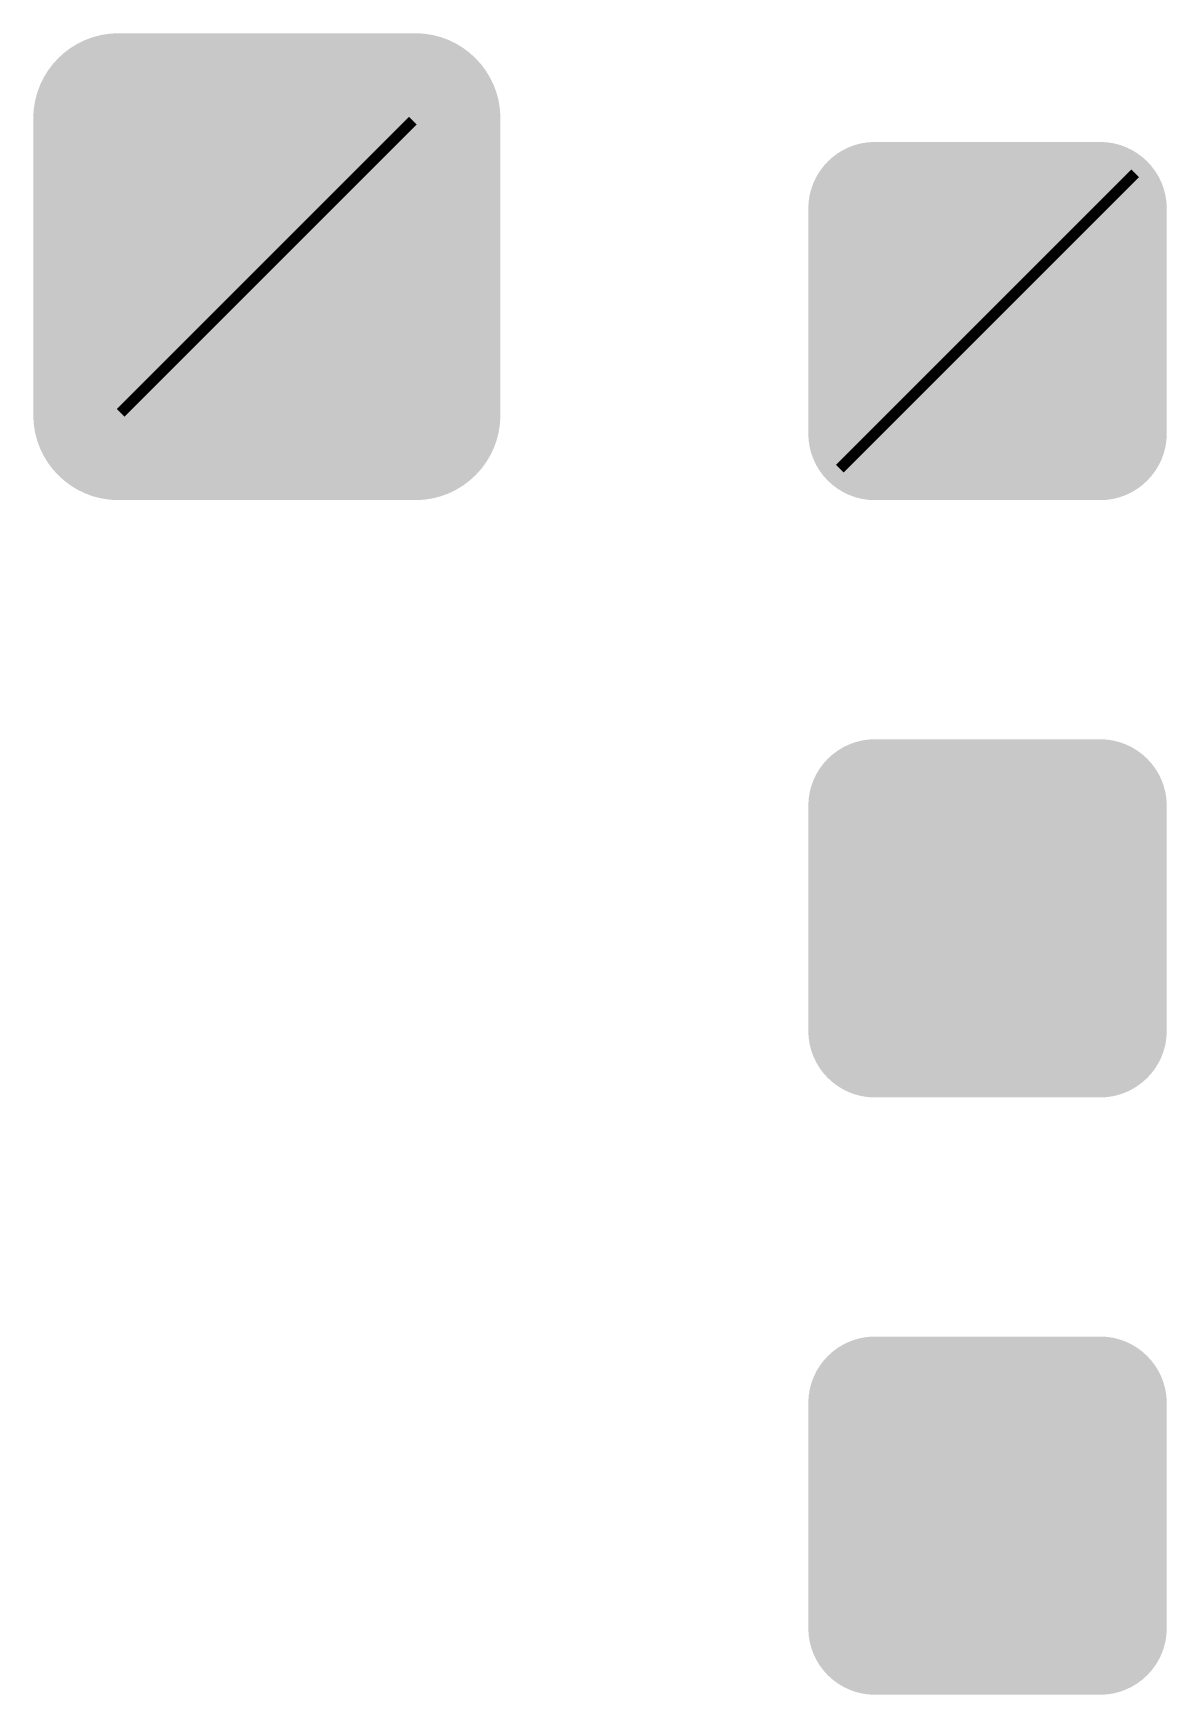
# Model space of a CAD drawing. Header units: millimetres. Extents: x 5277 to 6029, y 2052 to 2709.
# Drawn here: x 5658.73 to 5679.6, y 2645.63 to 2676.23 of the extents above; entities that cross this region are included whole.
import ezdxf

# ---------------------------------------------------------------- set-up
doc = ezdxf.new("R2010")
doc.units = ezdxf.units.MM
doc.layers.add('ServiceFacility', color=7, linetype='CONTINUOUS', true_color=0x000000)
doc.layers.add('WasteFacility', color=7, linetype='CONTINUOUS', true_color=0x000000)

# ---------------------------------------------------------------- blocks, each defined once
blk = doc.blocks.new('602020301_ликв_фз')
at = {"layer": 'ServiceFacility', "linetype": 'Continuous'}
h = blk.add_hatch(color=256, dxfattribs=at)
edge = h.paths.add_edge_path()
edge.add_spline(control_points=[(-0.266, -0.339), (-0.266, 0.523), (0.438, 1.227), (1.3, 1.227)], knot_values=[-1, -1, -1, -1, 0, 0, 0, 0], degree=3, periodic=0)
edge.add_line((1.3, 1.227), (6.769, 1.227))
edge.add_spline(control_points=[(6.769, 1.227), (7.632, 1.227), (8.333, 0.523), (8.333, -0.339)], knot_values=[-1, -1, -1, -1, 0, 0, 0, 0], degree=3, periodic=0)
edge.add_line((8.333, -0.339), (8.333, -5.806))
edge.add_spline(control_points=[(8.333, -5.806), (8.333, -6.669), (7.632, -7.372), (6.769, -7.372)], knot_values=[-1, -1, -1, -1, 0, 0, 0, 0], degree=3, periodic=0)
edge.add_line((6.769, -7.372), (1.3, -7.372))
edge.add_spline(control_points=[(1.3, -7.372), (0.438, -7.372), (-0.266, -6.669), (-0.266, -5.806)], knot_values=[-1, -1, -1, -1, 0, 0, 0, 0], degree=3, periodic=0)
edge.add_line((-0.266, -5.806), (-0.266, -0.339))
edge = h.paths.add_edge_path(flags=16)
edge.add_spline(control_points=[(0.047, -5.806), (0.047, -6.5), (0.606, -7.059), (1.3, -7.059)], knot_values=[-1, -1, -1, -1, 0, 0, 0, 0], degree=3, periodic=0)
edge.add_line((1.3, -7.059), (6.769, -7.059))
edge.add_spline(control_points=[(6.769, -7.059), (7.463, -7.059), (8.022, -6.5), (8.022, -5.806)], knot_values=[-1, -1, -1, -1, 0, 0, 0, 0], degree=3, periodic=0)
edge.add_line((8.022, -5.806), (8.022, -0.339))
edge.add_spline(control_points=[(8.022, -0.339), (8.022, 0.355), (7.463, 0.914), (6.769, 0.914)], knot_values=[-1, -1, -1, -1, 0, 0, 0, 0], degree=3, periodic=0)
edge.add_line((6.769, 0.914), (1.3, 0.914))
edge.add_spline(control_points=[(1.3, 0.914), (0.606, 0.914), (0.047, 0.355), (0.047, -0.339)], knot_values=[-1, -1, -1, -1, 0, 0, 0, 0], degree=3, periodic=0)
edge.add_line((0.047, -0.339), (0.047, -5.806))
at = {"layer": 'ServiceFacility', "linetype": 'Continuous', "true_color": 0xffffff}
h = blk.add_hatch(color=7, dxfattribs=at)
edge = h.paths.add_edge_path()
edge.add_spline(control_points=[(0.047, -5.806), (0.047, -6.5), (0.606, -7.059), (1.3, -7.059)], knot_values=[-1, -1, -1, -1, 0, 0, 0, 0], degree=3, periodic=0)
edge.add_line((1.3, -7.059), (6.769, -7.059))
edge.add_spline(control_points=[(6.769, -7.059), (7.463, -7.059), (8.022, -6.5), (8.022, -5.806)], knot_values=[-1, -1, -1, -1, 0, 0, 0, 0], degree=3, periodic=0)
edge.add_line((8.022, -5.806), (8.022, -0.339))
edge.add_spline(control_points=[(8.022, -0.339), (8.022, 0.355), (7.463, 0.914), (6.769, 0.914)], knot_values=[-1, -1, -1, -1, 0, 0, 0, 0], degree=3, periodic=0)
edge.add_line((6.769, 0.914), (1.3, 0.914))
edge.add_spline(control_points=[(1.3, 0.914), (0.606, 0.914), (0.047, 0.355), (0.047, -0.339)], knot_values=[-1, -1, -1, -1, 0, 0, 0, 0], degree=3, periodic=0)
edge.add_line((0.047, -0.339), (0.047, -5.806))
at = {"layer": 'ServiceFacility', "linetype": 'Continuous'}
h = blk.add_hatch(color=256, dxfattribs=at)
edge = h.paths.add_edge_path()
edge.add_line((0.252, -0.679), (0.252, -5.464))
edge.add_spline(control_points=[(0.252, -5.464), (0.252, -6.23), (0.877, -6.854), (1.642, -6.854)], knot_values=[0, 0, 0, 0, 1, 1, 1, 1], degree=3, periodic=0)
edge.add_line((1.642, -6.854), (6.427, -6.854))
edge.add_spline(control_points=[(6.427, -6.854), (7.193, -6.854), (7.815, -6.23), (7.815, -5.464)], knot_values=[0, 0, 0, 0, 1, 1, 1, 1], degree=3, periodic=0)
edge.add_line((7.815, -5.464), (7.815, -0.679))
edge.add_spline(control_points=[(7.815, -0.679), (7.815, 0.086), (7.193, 0.709), (6.427, 0.709)], knot_values=[0, 0, 0, 0, 1, 1, 1, 1], degree=3, periodic=0)
edge.add_line((6.427, 0.709), (1.642, 0.709))
edge.add_spline(control_points=[(1.642, 0.709), (0.877, 0.709), (0.252, 0.086), (0.252, -0.679)], knot_values=[0, 0, 0, 0, 1, 1, 1, 1], degree=3, periodic=0)
edge = h.paths.add_edge_path(flags=16)
edge.add_line((0.565, -0.679), (0.565, -5.464))
edge.add_spline(control_points=[(0.565, -5.464), (0.565, -6.06), (1.046, -6.541), (1.642, -6.541)], knot_values=[-1, -1, -1, -1, 0, 0, 0, 0], degree=3, periodic=0)
edge.add_line((1.642, -6.541), (6.427, -6.541))
edge.add_spline(control_points=[(6.427, -6.541), (7.024, -6.541), (7.502, -6.06), (7.502, -5.464)], knot_values=[-1, -1, -1, -1, 0, 0, 0, 0], degree=3, periodic=0)
edge.add_line((7.502, -5.464), (7.502, -0.679))
edge.add_spline(control_points=[(7.502, -0.679), (7.502, -0.083), (7.024, 0.396), (6.427, 0.396)], knot_values=[-1, -1, -1, -1, 0, 0, 0, 0], degree=3, periodic=0)
edge.add_line((6.427, 0.396), (1.642, 0.396))
edge.add_spline(control_points=[(1.642, 0.396), (1.046, 0.396), (0.565, -0.083), (0.565, -0.679)], knot_values=[-1, -1, -1, -1, 0, 0, 0, 0], degree=3, periodic=0)
h = blk.add_hatch(color=256, dxfattribs=at)
edge = h.paths.add_edge_path()
edge.add_line((0.77, -1.021), (0.77, -5.124))
edge.add_spline(control_points=[(0.77, -5.124), (0.77, -5.792), (1.314, -6.336), (1.982, -6.336)], knot_values=[0, 0, 0, 0, 1, 1, 1, 1], degree=3, periodic=0)
edge.add_line((1.982, -6.336), (6.085, -6.336))
edge.add_spline(control_points=[(6.085, -6.336), (6.753, -6.336), (7.297, -5.792), (7.297, -5.124)], knot_values=[0, 0, 0, 0, 1, 1, 1, 1], degree=3, periodic=0)
edge.add_line((7.297, -5.124), (7.297, -1.021))
edge.add_spline(control_points=[(7.297, -1.021), (7.297, -0.353), (6.753, 0.191), (6.085, 0.191)], knot_values=[0, 0, 0, 0, 1, 1, 1, 1], degree=3, periodic=0)
edge.add_line((6.085, 0.191), (1.982, 0.191))
edge.add_spline(control_points=[(1.982, 0.191), (1.314, 0.191), (0.77, -0.353), (0.77, -1.021)], knot_values=[0, 0, 0, 0, 1, 1, 1, 1], degree=3, periodic=0)
edge = h.paths.add_edge_path(flags=16)
edge.add_line((1.081, -1.021), (1.081, -5.124))
edge.add_spline(control_points=[(1.081, -5.124), (1.081, -5.624), (1.482, -6.025), (1.982, -6.025)], knot_values=[-1, -1, -1, -1, 0, 0, 0, 0], degree=3, periodic=0)
edge.add_line((1.982, -6.025), (6.085, -6.025))
edge.add_spline(control_points=[(6.085, -6.025), (6.585, -6.025), (6.986, -5.624), (6.986, -5.124)], knot_values=[-1, -1, -1, -1, 0, 0, 0, 0], degree=3, periodic=0)
edge.add_line((6.986, -5.124), (6.986, -1.021))
edge.add_spline(control_points=[(6.986, -1.021), (6.986, -0.521), (6.585, -0.12), (6.085, -0.12)], knot_values=[-1, -1, -1, -1, 0, 0, 0, 0], degree=3, periodic=0)
edge.add_line((6.085, -0.12), (1.982, -0.12))
edge.add_spline(control_points=[(1.982, -0.12), (1.482, -0.12), (1.081, -0.521), (1.081, -1.021)], knot_values=[-1, -1, -1, -1, 0, 0, 0, 0], degree=3, periodic=0)
h = blk.add_hatch(color=256, dxfattribs=at)
h.paths.add_polyline_path([(4.001, -0.619), (6.524, -2.457), (5.562, -5.425), (2.44, -5.425), (1.478, -2.457), (3.935, -0.67)])
h.paths.add_polyline_path([(4.001, -0.911), (1.747, -2.544), (2.608, -5.192), (5.394, -5.192), (6.255, -2.544)], flags=16)
h.paths.add_polyline_path([(4.001, -1.261), (5.875, -2.624), (5.161, -4.827), (2.841, -4.827), (2.127, -2.624), (3.935, -1.312)], flags=0)
h.paths.add_polyline_path([(4.001, -1.545), (2.397, -2.712), (3.009, -4.594), (4.993, -4.594), (5.606, -2.712)], flags=0)
h.paths.add_polyline_path([(4.001, -1.859), (5.314, -2.814), (4.811, -4.353), (3.191, -4.353), (2.688, -2.814), (3.935, -1.91)], flags=0)
h.paths.add_polyline_path([(4.001, -2.143), (2.958, -2.902), (3.359, -4.127), (4.643, -4.127), (5.044, -2.902)], flags=0)
at = {"layer": 'ServiceFacility', "color": 1, "linetype": 'Continuous', "true_color": 0xff0000, "const_width": 0.2}
blk.add_lwpolyline([(1.344, -5.762), (6.723, -0.383)], dxfattribs=at)
blk = doc.blocks.new('602020401_ликв_мз')
at = {"layer": 'WasteFacility', "linetype": 'Continuous'}
h = blk.add_hatch(color=256, dxfattribs=at)
edge = h.paths.add_edge_path()
edge.add_spline(control_points=[(0, 0), (0, 0.675), (0.55, 1.225), (1.225, 1.225)], knot_values=[-1, -1, -1, -1, 0, 0, 0, 0], degree=3, periodic=0)
edge.add_line((1.225, 1.225), (5.372, 1.225))
edge.add_spline(control_points=[(5.372, 1.225), (6.047, 1.225), (6.598, 0.675), (6.598, 0)], knot_values=[-1, -1, -1, -1, 0, 0, 0, 0], degree=3, periodic=0)
edge.add_line((6.598, 0), (6.598, -4.147))
edge.add_spline(control_points=[(6.598, -4.147), (6.598, -4.822), (6.047, -5.372), (5.372, -5.372)], knot_values=[-1, -1, -1, -1, 0, 0, 0, 0], degree=3, periodic=0)
edge.add_line((5.372, -5.372), (1.225, -5.372))
edge.add_spline(control_points=[(1.225, -5.372), (0.55, -5.372), (0, -4.822), (0, -4.147)], knot_values=[-1, -1, -1, -1, 0, 0, 0, 0], degree=3, periodic=0)
edge.add_line((0, -4.147), (0, 0))
edge = h.paths.add_edge_path(flags=16)
edge.add_spline(control_points=[(0.313, -4.147), (0.313, -4.652), (0.72, -5.059), (1.225, -5.059)], knot_values=[-1, -1, -1, -1, 0, 0, 0, 0], degree=3, periodic=0)
edge.add_line((1.225, -5.059), (5.372, -5.059))
edge.add_spline(control_points=[(5.372, -5.059), (5.878, -5.059), (6.285, -4.652), (6.285, -4.147)], knot_values=[-1, -1, -1, -1, 0, 0, 0, 0], degree=3, periodic=0)
edge.add_line((6.285, -4.147), (6.285, 0))
edge.add_spline(control_points=[(6.285, 0), (6.285, 0.505), (5.878, 0.912), (5.372, 0.912)], knot_values=[-1, -1, -1, -1, 0, 0, 0, 0], degree=3, periodic=0)
edge.add_line((5.372, 0.912), (1.225, 0.912))
edge.add_spline(control_points=[(1.225, 0.912), (0.72, 0.912), (0.313, 0.505), (0.313, 0)], knot_values=[-1, -1, -1, -1, 0, 0, 0, 0], degree=3, periodic=0)
edge.add_line((0.313, 0), (0.313, -4.147))
at = {"layer": 'WasteFacility', "linetype": 'Continuous', "true_color": 0xffffff}
h = blk.add_hatch(color=7, dxfattribs=at)
edge = h.paths.add_edge_path()
edge.add_line((0.313, 0), (0.313, -4.147))
edge.add_spline(control_points=[(0.313, -4.147), (0.313, -4.652), (0.72, -5.059), (1.225, -5.059)], knot_values=[-1, -1, -1, -1, 0, 0, 0, 0], degree=3, periodic=0)
edge.add_line((1.225, -5.059), (5.372, -5.059))
edge.add_spline(control_points=[(5.372, -5.059), (5.878, -5.059), (6.285, -4.652), (6.285, -4.147)], knot_values=[-1, -1, -1, -1, 0, 0, 0, 0], degree=3, periodic=0)
edge.add_line((6.285, -4.147), (6.285, 0))
edge.add_spline(control_points=[(6.285, 0), (6.285, 0.505), (5.878, 0.912), (5.372, 0.912)], knot_values=[-1, -1, -1, -1, 0, 0, 0, 0], degree=3, periodic=0)
edge.add_line((5.372, 0.912), (1.225, 0.912))
edge.add_spline(control_points=[(1.225, 0.912), (0.72, 0.912), (0.313, 0.505), (0.313, 0)], knot_values=[-1, -1, -1, -1, 0, 0, 0, 0], degree=3, periodic=0)
at = {"layer": 'WasteFacility', "linetype": 'Continuous'}
h = blk.add_hatch(color=256, dxfattribs=at)
h.paths.add_polyline_path([(2.782, 0.144), (3.818, 0.144), (3.818, -0.018), (5.01, -0.018), (5.01, -0.873), (4.734, -0.873), (4.734, -0.933), (4.734, -4.293), (1.866, -4.293), (1.866, -0.927), (1.866, -0.873), (1.59, -0.873), (1.59, -0.119), (1.59, -0.018), (2.782, -0.018)])
h.paths.add_polyline_path([(2.142, -0.873), (2.142, -0.927), (2.142, -4.017), (4.458, -4.017), (4.458, -0.933), (4.458, -0.873)], flags=16)
h.paths.add_polyline_path([(2.425, -1.021), (2.634, -1.021), (2.634, -3.875), (2.425, -3.875)], flags=0)
h.paths.add_polyline_path([(3.966, -1.021), (4.175, -1.021), (4.175, -3.875), (3.966, -3.875)], flags=0)
h.paths.add_polyline_path([(3.435, -1.021), (3.643, -1.021), (3.643, -3.875), (3.435, -3.875)], flags=0)
h.paths.add_polyline_path([(2.957, -1.021), (3.165, -1.021), (3.165, -3.875), (2.957, -3.875)], flags=0)
h.paths.add_polyline_path([(1.792, -0.213), (1.792, -0.678), (4.808, -0.678), (4.808, -0.213)], flags=16)
at = {"layer": 'WasteFacility', "color": 1, "linetype": 'Continuous', "true_color": 0xff0000, "const_width": 0.2}
blk.add_lwpolyline([(0.58, -4.793), (6.018, 0.646)], dxfattribs=at)
blk = doc.blocks.new('602020402_сущ_мз')
at = {"layer": 'WasteFacility', "linetype": 'Continuous'}
h = blk.add_hatch(color=256, dxfattribs=at)
edge = h.paths.add_edge_path()
edge.add_spline(control_points=[(0, 0), (0, 0.675), (0.55, 1.225), (1.225, 1.225)], knot_values=[-1, -1, -1, -1, 0, 0, 0, 0], degree=3, periodic=0)
edge.add_line((1.225, 1.225), (5.372, 1.225))
edge.add_spline(control_points=[(5.372, 1.225), (6.047, 1.225), (6.598, 0.675), (6.598, 0)], knot_values=[-1, -1, -1, -1, 0, 0, 0, 0], degree=3, periodic=0)
edge.add_line((6.598, 0), (6.598, -4.147))
edge.add_spline(control_points=[(6.598, -4.147), (6.598, -4.822), (6.047, -5.372), (5.372, -5.372)], knot_values=[-1, -1, -1, -1, 0, 0, 0, 0], degree=3, periodic=0)
edge.add_line((5.372, -5.372), (1.225, -5.372))
edge.add_spline(control_points=[(1.225, -5.372), (0.55, -5.372), (0, -4.822), (0, -4.147)], knot_values=[-1, -1, -1, -1, 0, 0, 0, 0], degree=3, periodic=0)
edge.add_line((0, -4.147), (0, 0))
edge = h.paths.add_edge_path(flags=16)
edge.add_spline(control_points=[(0.313, -4.147), (0.313, -4.652), (0.72, -5.059), (1.225, -5.059)], knot_values=[-1, -1, -1, -1, 0, 0, 0, 0], degree=3, periodic=0)
edge.add_line((1.225, -5.059), (5.372, -5.059))
edge.add_spline(control_points=[(5.372, -5.059), (5.878, -5.059), (6.285, -4.652), (6.285, -4.147)], knot_values=[-1, -1, -1, -1, 0, 0, 0, 0], degree=3, periodic=0)
edge.add_line((6.285, -4.147), (6.285, 0))
edge.add_spline(control_points=[(6.285, 0), (6.285, 0.505), (5.878, 0.912), (5.372, 0.912)], knot_values=[-1, -1, -1, -1, 0, 0, 0, 0], degree=3, periodic=0)
edge.add_line((5.372, 0.912), (1.225, 0.912))
edge.add_spline(control_points=[(1.225, 0.912), (0.72, 0.912), (0.313, 0.505), (0.313, 0)], knot_values=[-1, -1, -1, -1, 0, 0, 0, 0], degree=3, periodic=0)
edge.add_line((0.313, 0), (0.313, -4.147))
at = {"layer": 'WasteFacility', "linetype": 'Continuous', "true_color": 0xffffff}
h = blk.add_hatch(color=7, dxfattribs=at)
edge = h.paths.add_edge_path()
edge.add_line((0.313, 0), (0.313, -4.147))
edge.add_spline(control_points=[(0.313, -4.147), (0.313, -4.652), (0.72, -5.059), (1.225, -5.059)], knot_values=[-1, -1, -1, -1, 0, 0, 0, 0], degree=3, periodic=0)
edge.add_line((1.225, -5.059), (5.372, -5.059))
edge.add_spline(control_points=[(5.372, -5.059), (5.878, -5.059), (6.285, -4.652), (6.285, -4.147)], knot_values=[-1, -1, -1, -1, 0, 0, 0, 0], degree=3, periodic=0)
edge.add_line((6.285, -4.147), (6.285, 0))
edge.add_spline(control_points=[(6.285, 0), (6.285, 0.505), (5.878, 0.912), (5.372, 0.912)], knot_values=[-1, -1, -1, -1, 0, 0, 0, 0], degree=3, periodic=0)
edge.add_line((5.372, 0.912), (1.225, 0.912))
edge.add_spline(control_points=[(1.225, 0.912), (0.72, 0.912), (0.313, 0.505), (0.313, 0)], knot_values=[-1, -1, -1, -1, 0, 0, 0, 0], degree=3, periodic=0)
at = {"layer": 'WasteFacility', "linetype": 'Continuous'}
blk.add_hatch(color=256, dxfattribs=at).paths.add_polyline_path([(4.071, -0.2), (5.073, -0.2), (5.073, -1.914), (5.597, -1.914), (5.597, -4.082), (0.979, -4.082), (0.979, -1.914), (3.011, -1.914), (3.011, -0.889), (3.735, -0.889), (3.735, -1.914), (4.071, -1.914)])
blk = doc.blocks.new('602020402_план_мз')
at = {"layer": 'WasteFacility', "linetype": 'Continuous'}
h = blk.add_hatch(color=256, dxfattribs=at)
edge = h.paths.add_edge_path()
edge.add_spline(control_points=[(0, 0), (0, 0.675), (0.55, 1.225), (1.225, 1.225)], knot_values=[-1, -1, -1, -1, 0, 0, 0, 0], degree=3, periodic=0)
edge.add_line((1.225, 1.225), (5.372, 1.225))
edge.add_spline(control_points=[(5.372, 1.225), (6.047, 1.225), (6.598, 0.675), (6.598, 0)], knot_values=[-1, -1, -1, -1, 0, 0, 0, 0], degree=3, periodic=0)
edge.add_line((6.598, 0), (6.598, -4.147))
edge.add_spline(control_points=[(6.598, -4.147), (6.598, -4.822), (6.047, -5.372), (5.372, -5.372)], knot_values=[-1, -1, -1, -1, 0, 0, 0, 0], degree=3, periodic=0)
edge.add_line((5.372, -5.372), (1.225, -5.372))
edge.add_spline(control_points=[(1.225, -5.372), (0.55, -5.372), (0, -4.822), (0, -4.147)], knot_values=[-1, -1, -1, -1, 0, 0, 0, 0], degree=3, periodic=0)
edge.add_line((0, -4.147), (0, 0))
edge = h.paths.add_edge_path(flags=16)
edge.add_spline(control_points=[(0.313, -4.147), (0.313, -4.652), (0.72, -5.059), (1.225, -5.059)], knot_values=[-1, -1, -1, -1, 0, 0, 0, 0], degree=3, periodic=0)
edge.add_line((1.225, -5.059), (5.372, -5.059))
edge.add_spline(control_points=[(5.372, -5.059), (5.878, -5.059), (6.285, -4.652), (6.285, -4.147)], knot_values=[-1, -1, -1, -1, 0, 0, 0, 0], degree=3, periodic=0)
edge.add_line((6.285, -4.147), (6.285, 0))
edge.add_spline(control_points=[(6.285, 0), (6.285, 0.505), (5.878, 0.912), (5.372, 0.912)], knot_values=[-1, -1, -1, -1, 0, 0, 0, 0], degree=3, periodic=0)
edge.add_line((5.372, 0.912), (1.225, 0.912))
edge.add_spline(control_points=[(1.225, 0.912), (0.72, 0.912), (0.313, 0.505), (0.313, 0)], knot_values=[-1, -1, -1, -1, 0, 0, 0, 0], degree=3, periodic=0)
edge.add_line((0.313, 0), (0.313, -4.147))
at = {"layer": 'WasteFacility', "linetype": 'Continuous', "true_color": 0xff0000}
h = blk.add_hatch(color=1, dxfattribs=at)
edge = h.paths.add_edge_path()
edge.add_line((0.313, 0), (0.313, -4.147))
edge.add_spline(control_points=[(0.313, -4.147), (0.313, -4.652), (0.72, -5.059), (1.225, -5.059)], knot_values=[-1, -1, -1, -1, 0, 0, 0, 0], degree=3, periodic=0)
edge.add_line((1.225, -5.059), (5.372, -5.059))
edge.add_spline(control_points=[(5.372, -5.059), (5.878, -5.059), (6.285, -4.652), (6.285, -4.147)], knot_values=[-1, -1, -1, -1, 0, 0, 0, 0], degree=3, periodic=0)
edge.add_line((6.285, -4.147), (6.285, 0))
edge.add_spline(control_points=[(6.285, 0), (6.285, 0.505), (5.878, 0.912), (5.372, 0.912)], knot_values=[-1, -1, -1, -1, 0, 0, 0, 0], degree=3, periodic=0)
edge.add_line((5.372, 0.912), (1.225, 0.912))
edge.add_spline(control_points=[(1.225, 0.912), (0.72, 0.912), (0.313, 0.505), (0.313, 0)], knot_values=[-1, -1, -1, -1, 0, 0, 0, 0], degree=3, periodic=0)
at = {"layer": 'WasteFacility', "linetype": 'Continuous'}
blk.add_hatch(color=256, dxfattribs=at).paths.add_polyline_path([(4.071, -0.2), (5.073, -0.2), (5.073, -1.914), (5.597, -1.914), (5.597, -4.082), (0.979, -4.082), (0.979, -1.914), (3.011, -1.914), (3.011, -0.889), (3.735, -0.889), (3.735, -1.914), (4.071, -1.914)])

msp = doc.modelspace()

# ---------------------------------------------------------------- block references
at = {"layer": 'ServiceFacility', "linetype": 'Continuous'}
msp.add_blockref('602020301_ликв_фз', (5659, 2675), dxfattribs=at)
at = {"layer": 'WasteFacility', "linetype": 'Continuous'}
for name, p in [('602020401_ликв_мз', (5673, 2673)), ('602020402_сущ_мз', (5673, 2662)), ('602020402_план_мз', (5673, 2651))]:
    msp.add_blockref(name, p, dxfattribs=at)

doc.saveas('drawing.dxf')
